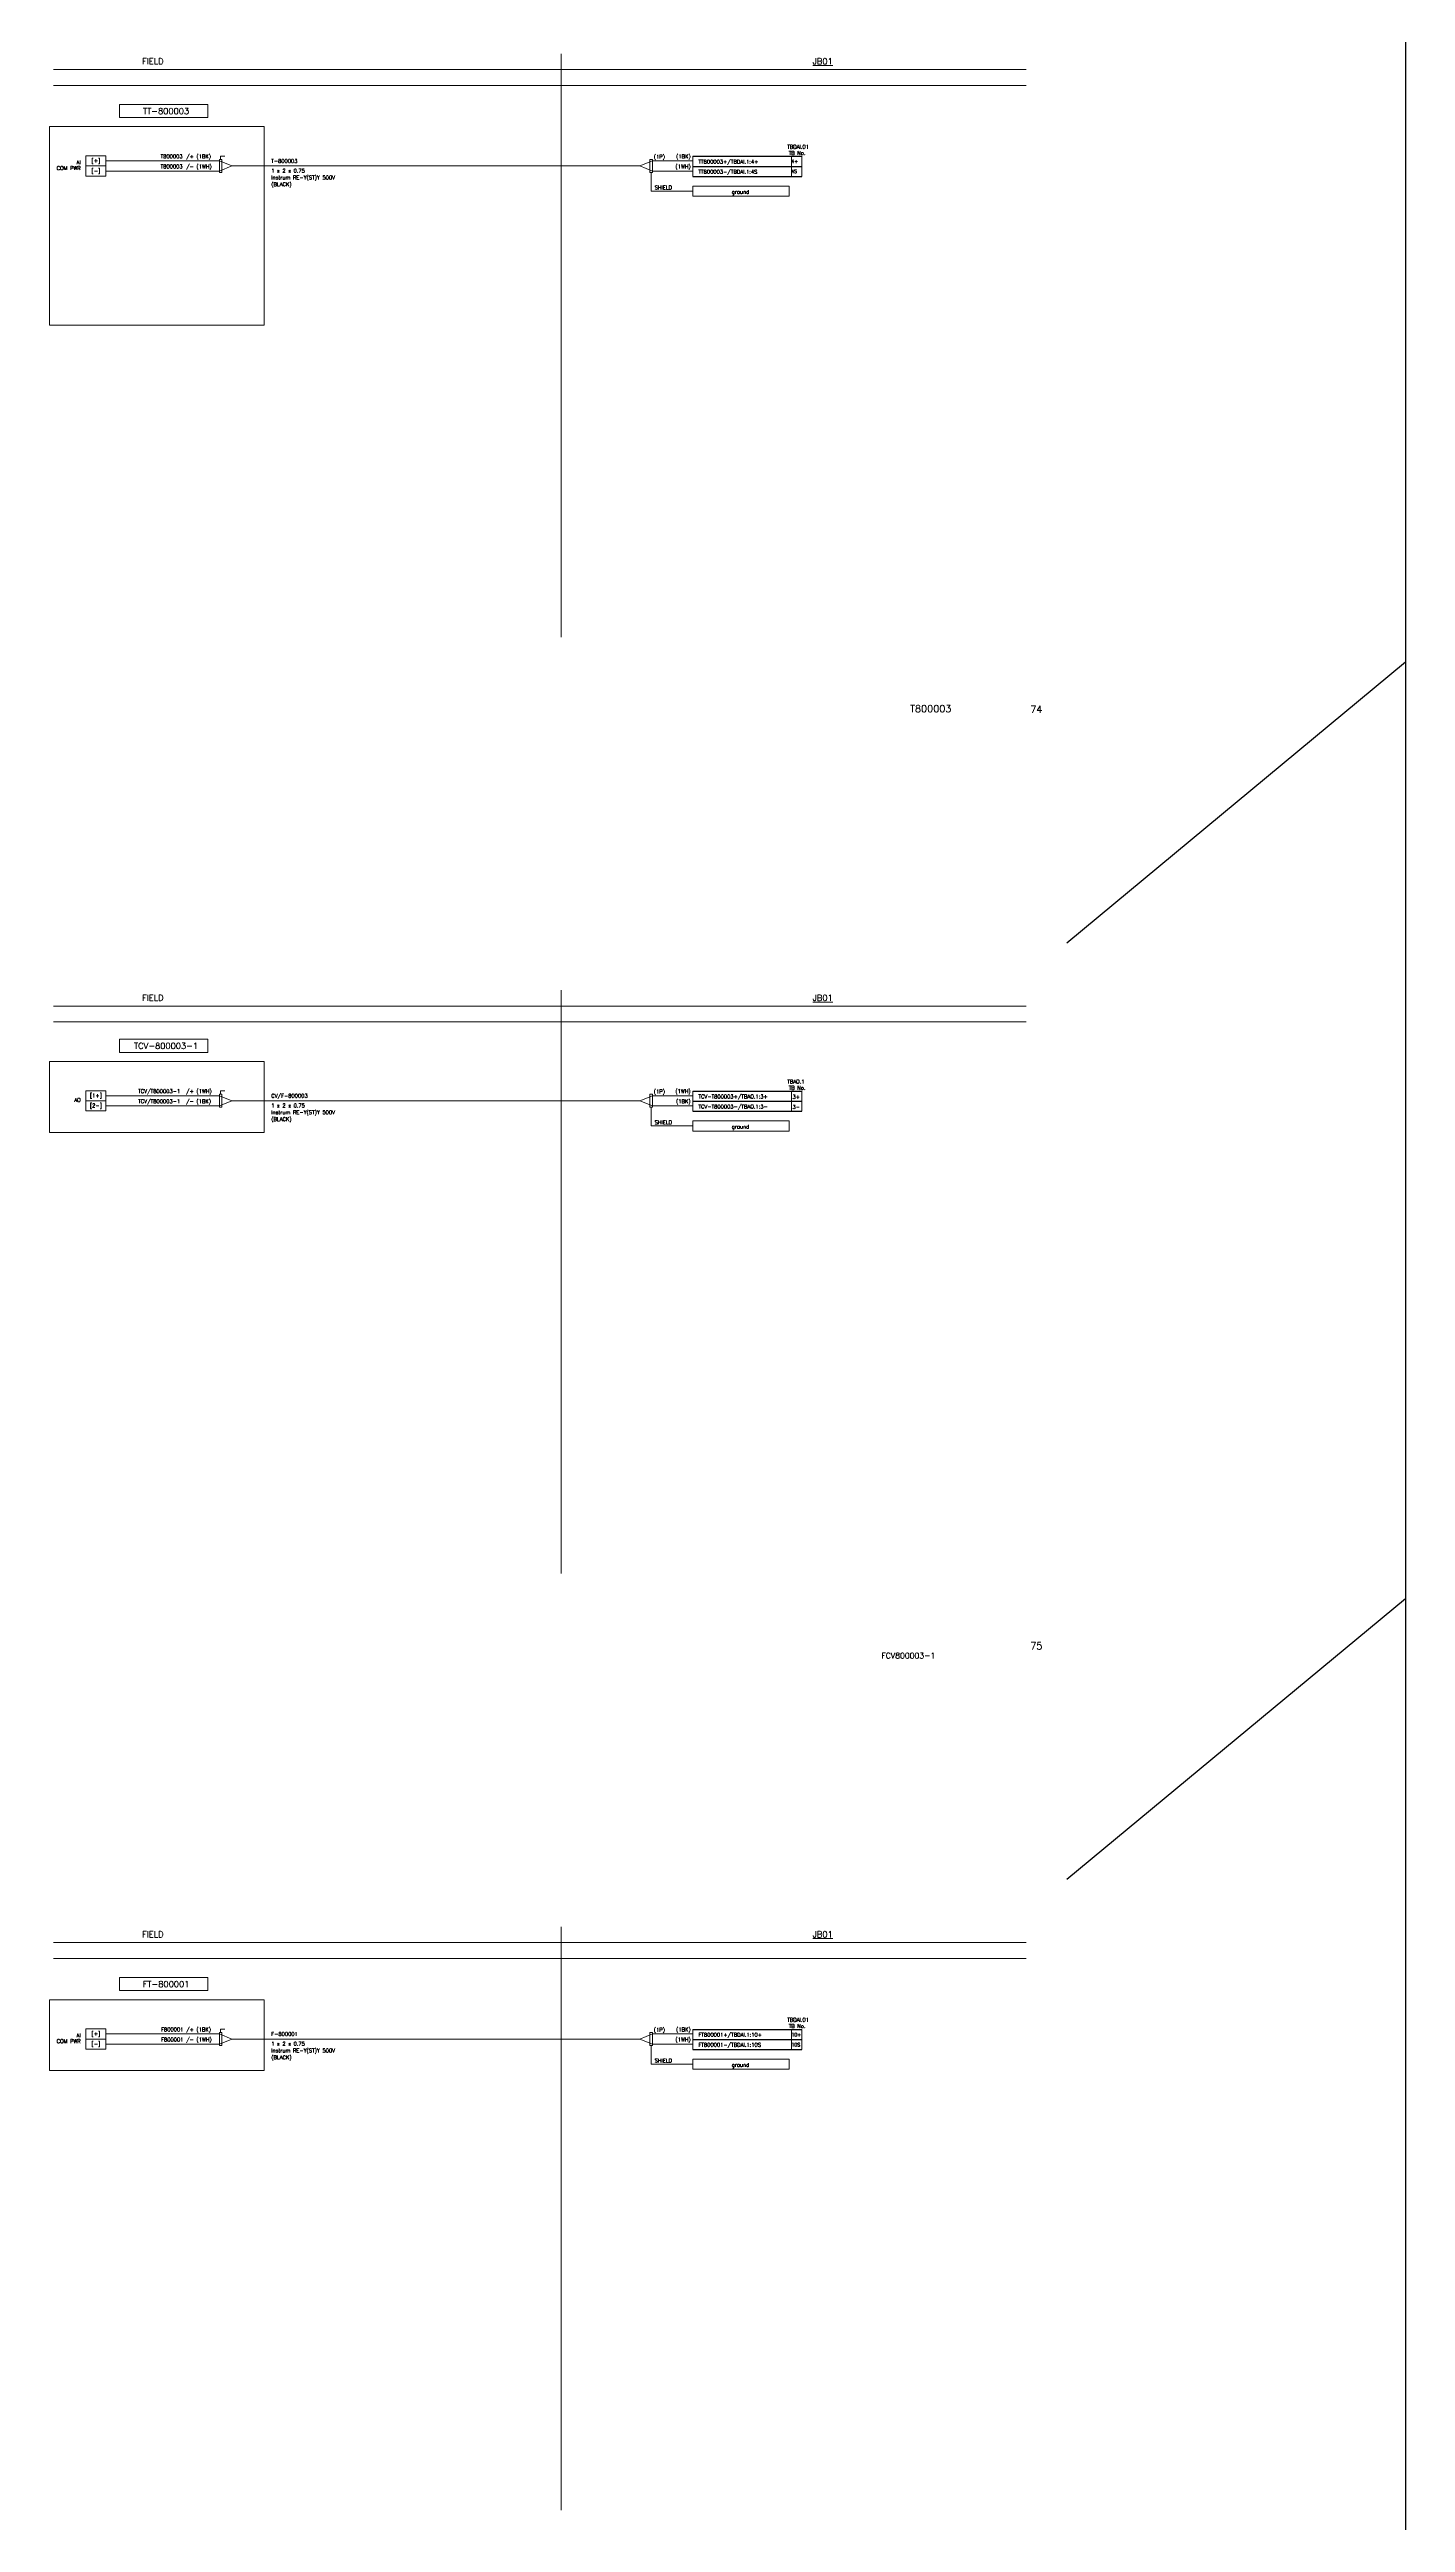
# Model space of a CAD drawing. Header units: millimetres. Extents: x -14942 to 24072, y -50285 to 2207.
# Drawn here: x -9801 to -9262, y -23977 to -22995 of the extents above; entities that cross this region are included whole.
import ezdxf
from ezdxf.enums import TextEntityAlignment as Align

# ---------------------------------------------------------------- set-up
doc = ezdxf.new("R2010")
doc.units = ezdxf.units.MM
doc.header["$MEASUREMENT"] = 0
for name, color, linetype in [('BORDER', 3, 'CONTINUOUS'), ('INSTRU', 4, 'CONTINUOUS'), ('INSTRUMENT', 1, 'CONTINUOUS'), ('LINE', 3, 'CONTINUOUS'), ('TEXT', 2, 'CONTINUOUS')]:
    doc.layers.add(name, color=color, linetype=linetype)
doc.styles.add('ROMANS', font='romans')

# ---------------------------------------------------------------- blocks, each defined once
blk = doc.blocks.new('AA')
at = {"layer": 'INSTRU', "color": 7, "lineweight": 13}
for p, q in [((660.4, -1836.06), (674.52, -1836.06)), ((660.4, -1836.06), (660.4, -1840.06)), ((660.41, -1840.06), (698.6, -1840.06)), ((667.71, -1836.06), (698.6, -1836.06)), ((698.6, -1836.06), (698.6, -1840.06))]:
    blk.add_line(p, q, dxfattribs=at)
at = {"layer": 'TEXT', "color": 7, "lineweight": 13, "style": 'ROMANS'}
blk.add_text('ground', height=1.5, dxfattribs=at).set_placement((675.86, -1839.1))
blk = doc.blocks.new('BOX2')
at = {"layer": 'INSTRU', "color": 7, "lineweight": 13}
for p, q in [((-10467.87, -3369.91), (-10467.87, -3377.89)), ((-10428.76, -3369.91), (-10428.76, -3377.89)), ((-10424.64, -3369.91), (-10424.64, -3377.89))]:
    blk.add_line(p, q, dxfattribs=at)
at = {"layer": 'INSTRUMENT', "color": 7}
for p, q in [((-10467.87, -3369.91), (-10424.64, -3369.91)), ((-10467.87, -3373.9), (-10424.64, -3373.9)), ((-10467.87, -3377.89), (-10424.64, -3377.89))]:
    blk.add_line(p, q, dxfattribs=at)

msp = doc.modelspace()

# ---------------------------------------------------------------- linework, layer by layer
at = {"layer": 'BORDER', "color": 7, "lineweight": 13}
for p, q in [((-9799.03, -23003.38), (-9413, -23003.38)), ((-9799.03, -23009.68), (-9413, -23009.68)), ((-9799.03, -23375.01), (-9413, -23375.01)), ((-9799.03, -23381.31), (-9413, -23381.31)), ((-9799.03, -23746.65), (-9413, -23746.65)), ((-9799.03, -23752.95), (-9413, -23752.95))]:
    msp.add_line(p, q, dxfattribs=at)
at = {"layer": 'BORDER', "color": 7, "lineweight": 13, "ltscale": 2.5}
for p, q in [((-9597.49, -22997.08), (-9597.49, -23228.61)), ((-9597.49, -23368.71), (-9597.49, -23600.25)), ((-9597.49, -23740.35), (-9597.49, -23971.89))]:
    msp.add_line(p, q, dxfattribs=at)
at = {"layer": 'INSTRU', "color": 7, "lineweight": 13}
for p, q in [((-9786.21, -23037.64), (-9778.21, -23037.64)), ((-9786.21, -23037.64), (-9786.21, -23041.64)), ((-9786.21, -23041.64), (-9778.21, -23041.64)), ((-9786.21, -23041.64), (-9786.21, -23045.64)), ((-9778.21, -23037.64), (-9778.21, -23041.64)), ((-9778.21, -23041.64), (-9778.21, -23045.64)), ((-9786.21, -23045.64), (-9778.21, -23045.64)), ((-9786.21, -23045.64), (-9778.21, -23045.64)), ((-9545.26, -23049.64), (-9545.26, -23049.77)), ((-9786.21, -23408.59), (-9778.21, -23408.59)), ((-9786.21, -23408.59), (-9786.21, -23412.59)), ((-9786.21, -23412.59), (-9778.21, -23412.59)), ((-9786.21, -23412.59), (-9786.21, -23416.59)), ((-9778.21, -23408.59), (-9778.21, -23412.59)), ((-9778.21, -23412.59), (-9778.21, -23416.59)), ((-9786.21, -23416.59), (-9778.21, -23416.59)), ((-9786.21, -23416.59), (-9778.21, -23416.59)), ((-9545.26, -23420.59), (-9545.26, -23420.72)), ((-9786.21, -23780.91), (-9778.21, -23780.91)), ((-9786.21, -23780.91), (-9786.21, -23784.91)), ((-9786.21, -23784.91), (-9778.21, -23784.91)), ((-9786.21, -23784.91), (-9786.21, -23788.91)), ((-9778.21, -23780.91), (-9778.21, -23784.91)), ((-9778.21, -23784.91), (-9778.21, -23788.91)), ((-9786.21, -23788.91), (-9778.21, -23788.91)), ((-9786.21, -23788.91), (-9778.21, -23788.91)), ((-9545.26, -23792.91), (-9545.26, -23793.04))]:
    msp.add_line(p, q, dxfattribs=at)
at = {"layer": 'INSTRUMENT', "color": 7}
for p, q in [((-9262.41, -3169.95), (-9262.41, -50285.46)), ((-9396.89, -23349.88), (-9262.41, -23238.41)), ((-9396.89, -23721.52), (-9262.41, -23610.05)), ((-9396.89, -23721.52), (-9262.41, -23610.05))]:
    msp.add_line(p, q, dxfattribs=at)
at = {"layer": 'LINE', "color": 7, "lineweight": 13}
for p, q in [((-9772.81, -23017.24), (-9737.72, -23017.24)), ((-9772.81, -23017.24), (-9772.81, -23022.45)), ((-9772.81, -23022.45), (-9737.72, -23022.45)), ((-9737.72, -23017.24), (-9737.72, -23022.45)), ((-9778.21, -23039.64), (-9733.19, -23039.64)), ((-9733.19, -23039.04), (-9733.19, -23044.24)), ((-9733.19, -23039.04), (-9732.19, -23039.04)), ((-9728.19, -23041.64), (-9733.19, -23039.64)), ((-9733.19, -23043.64), (-9728.19, -23041.64)), ((-9732.69, -23037.7), (-9730.98, -23037.7)), ((-9732.19, -23039.04), (-9732.19, -23044.24)), ((-9728.19, -23041.64), (-9566.35, -23041.64)), ((-9566.35, -23041.64), (-9561.35, -23039.64)), ((-9566.35, -23041.64), (-9561.35, -23043.64)), ((-9561.35, -23039.04), (-9562.35, -23039.04)), ((-9562.35, -23039.04), (-9562.35, -23044.24)), ((-9561.35, -23039.04), (-9561.35, -23044.24)), ((-9545.26, -23039.64), (-9561.35, -23039.64)), ((-9778.21, -23043.64), (-9733.19, -23043.64)), ((-9733.19, -23044.24), (-9732.19, -23044.24)), ((-9561.35, -23044.24), (-9562.35, -23044.24)), ((-9561.85, -23044.24), (-9561.85, -23051.64)), ((-9545.31, -23051.64), (-9561.85, -23051.64)), ((-9545.26, -23043.64), (-9561.35, -23043.64)), ((-9772.81, -23388.19), (-9737.72, -23388.19)), ((-9772.81, -23388.19), (-9772.81, -23393.4)), ((-9772.81, -23393.4), (-9737.72, -23393.4)), ((-9737.72, -23388.19), (-9737.72, -23393.4)), ((-9778.21, -23410.59), (-9733.19, -23410.59)), ((-9778.21, -23414.59), (-9733.19, -23414.59)), ((-9733.19, -23409.99), (-9733.19, -23415.19)), ((-9733.19, -23409.99), (-9732.19, -23409.99)), ((-9728.19, -23412.59), (-9733.19, -23410.59)), ((-9733.19, -23414.59), (-9728.19, -23412.59)), ((-9733.19, -23415.19), (-9732.19, -23415.19)), ((-9732.69, -23408.65), (-9730.98, -23408.65)), ((-9732.19, -23409.99), (-9732.19, -23415.19)), ((-9566.35, -23412.59), (-9561.35, -23410.59)), ((-9566.35, -23412.59), (-9561.35, -23414.59)), ((-9561.35, -23409.99), (-9562.35, -23409.99)), ((-9562.35, -23409.99), (-9562.35, -23415.19)), ((-9561.35, -23415.19), (-9562.35, -23415.19)), ((-9561.85, -23415.19), (-9561.85, -23422.59)), ((-9561.85, -23415.19), (-9561.85, -23422.59)), ((-9561.35, -23409.99), (-9561.35, -23415.19)), ((-9545.26, -23410.59), (-9561.35, -23410.59)), ((-9545.26, -23414.59), (-9561.35, -23414.59)), ((-9545.31, -23422.59), (-9561.85, -23422.59)), ((-9772.81, -23760.52), (-9737.72, -23760.52)), ((-9772.81, -23760.52), (-9772.81, -23765.72)), ((-9772.81, -23765.72), (-9737.72, -23765.72)), ((-9737.72, -23760.52), (-9737.72, -23765.72)), ((-9778.21, -23782.91), (-9733.19, -23782.91)), ((-9778.21, -23786.91), (-9733.19, -23786.91)), ((-9733.19, -23782.31), (-9733.19, -23787.51)), ((-9733.19, -23782.31), (-9732.19, -23782.31)), ((-9728.19, -23784.91), (-9733.19, -23782.91)), ((-9733.19, -23786.91), (-9728.19, -23784.91)), ((-9733.19, -23787.51), (-9732.19, -23787.51)), ((-9732.69, -23780.97), (-9730.98, -23780.97)), ((-9732.19, -23782.31), (-9732.19, -23787.51)), ((-9728.19, -23784.91), (-9566.35, -23784.91)), ((-9566.35, -23784.91), (-9561.35, -23782.91)), ((-9566.35, -23784.91), (-9561.35, -23786.91)), ((-9561.35, -23782.31), (-9562.35, -23782.31)), ((-9562.35, -23782.31), (-9562.35, -23787.51)), ((-9561.35, -23787.51), (-9562.35, -23787.51)), ((-9561.85, -23787.51), (-9561.85, -23794.91)), ((-9561.35, -23782.31), (-9561.35, -23787.51)), ((-9545.26, -23782.91), (-9561.35, -23782.91)), ((-9545.26, -23786.91), (-9561.35, -23786.91)), ((-9545.31, -23794.91), (-9561.85, -23794.91))]:
    msp.add_line(p, q, dxfattribs=at)
at = {"layer": 'LINE', "color": 7, "lineweight": 13, "ltscale": 8}
for p, q in [((-9800.64, -23104.75), (-9800.64, -23026.03)), ((-9715.41, -23026.03), (-9800.64, -23026.03)), ((-9715.41, -23104.75), (-9715.41, -23026.03)), ((-9715.41, -23104.75), (-9800.64, -23104.75)), ((-9800.64, -23425.12), (-9800.64, -23396.98)), ((-9715.41, -23396.98), (-9800.64, -23396.98)), ((-9715.41, -23425.12), (-9715.41, -23396.98)), ((-9715.41, -23425.12), (-9800.64, -23425.12)), ((-9800.64, -23797.45), (-9800.64, -23769.3)), ((-9715.41, -23769.3), (-9800.64, -23769.3)), ((-9715.41, -23797.45), (-9715.41, -23769.3)), ((-9715.41, -23797.45), (-9800.64, -23797.45))]:
    msp.add_line(p, q, dxfattribs=at)
at = {"layer": 'LINE', "color": 0, "lineweight": 13}
msp.add_line((-9728.19, -23412.59), (-9566.35, -23412.59), dxfattribs=at)
at = {"layer": 'TEXT', "color": 7, "lineweight": 13}
for p, q in [((-9732.69, -23039.04), (-9732.69, -23037.7)), ((-9732.69, -23409.99), (-9732.69, -23408.65)), ((-9732.69, -23782.31), (-9732.69, -23780.97))]:
    msp.add_line(p, q, dxfattribs=at)

# ---------------------------------------------------------------- block references
at = {"layer": 'INSTRUMENT', "color": 7}
for p in [(922.61, -19667.89), (922.61, -20038.85), (922.61, -20411.17)]:
    msp.add_blockref('BOX2', p, dxfattribs=at)
at = {"layer": 'INSTRUMENT', "color": 1}
for p in [(-10205.71, -21213.58), (-10205.71, -21584.53), (-10205.71, -21956.85)]:
    msp.add_blockref('AA', p, dxfattribs=at)

# ---------------------------------------------------------------- texts
at = {"layer": 'TEXT', "color": 7, "lineweight": 13, "style": 'ROMANS'}
for s, height, p in [('FIELD', 2.4, (-9763.88, -23001.3)), ('%%UJB01', 2.4, (-9497.7, -23001.3)), ('T800003', 1.5, (-9756.53, -23038.59)), ('T800003', 1.5, (-9756.53, -23042.59)), ('/+ (1BK)', 1.5, (-9746.4, -23038.59)), ('/- (1WH)', 1.5, (-9746.4, -23042.59)), ('T-800003', 1.5, (-9712.62, -23040.41)), ('1 x 2 x 0.75', 1.5, (-9712.62, -23044.27)), ('(1P)', 1.5, (-9560.77, -23038.72)), ('TT800003+/TBDAI.1:4+', 1.5, (-9543.06, -23040.7)), ('TT800003-/TBDAI.1:4S', 1.5, (-9543.06, -23044.69)), ('TBDAI.01', 1.5, (-9507.81, -23034.77)), ('TB No.', 1.5, (-9507.22, -23037.27)), ('4+', 1.35, (-9506.23, -23040.48)), ('Instrum RE-Y(ST)Y 500V', 1.5, (-9712.62, -23046.97)), ('(BLACK)', 1.5, (-9712.62, -23049.66)), ('SHIELD', 1.5, (-9560.42, -23050.94)), ('4S', 1.35, (-9506.23, -23044.47)), ('T800003', 2.8, (-9459.01, -23258.35)), ('FIELD', 2.4, (-9763.88, -23372.94)), ('%%UJB01', 2.4, (-9497.7, -23372.94)), ('TBAO.1', 1.5, (-9507.81, -23405.72)), ('TCV/T800003-1', 1.5, (-9765.42, -23409.55)), ('TCV/T800003-1', 1.5, (-9765.42, -23413.55)), ('/+ (1WH)', 1.5, (-9746.41, -23409.55)), ('/- (1BK)', 1.5, (-9746.41, -23413.55)), ('(1P)', 1.5, (-9560.77, -23409.68)), ('TCV-T800003+/TBAO.1:3+', 1.5, (-9543.06, -23411.65)), ('TCV-T800003-/TBAO.1:3-', 1.5, (-9543.06, -23415.64)), ('TB No.', 1.5, (-9507.22, -23408.22)), ('3+', 1.5, (-9505.75, -23411.8)), ('3-', 1.5, (-9505.75, -23415.79)), ('SHIELD', 1.5, (-9560.42, -23421.9)), ('FCV800003-1', 2.24, (-9470.45, -23633.88)), ('FIELD', 2.4, (-9763.88, -23744.58)), ('%%UJB01', 2.4, (-9497.7, -23744.58)), ('TBDAI.01', 1.5, (-9507.81, -23778.04)), ('F800001', 1.5, (-9756.33, -23781.87)), ('F800001', 1.5, (-9756.33, -23785.87)), ('/+ (1BK)', 1.5, (-9746.4, -23781.87)), ('/- (1WH)', 1.5, (-9746.4, -23785.87)), ('F-800001', 1.5, (-9712.62, -23783.69)), ('Instrum RE-Y(ST)Y 500V', 1.5, (-9712.62, -23790.24)), ('1 x 2 x 0.75', 1.5, (-9712.62, -23787.54)), ('(1P)', 1.5, (-9560.77, -23782)), ('FT800001+/TBDAI.1:10+', 1.5, (-9543.06, -23783.97)), ('FT800001-/TBDAI.1:10S', 1.5, (-9543.06, -23787.96)), ('TB No.', 1.5, (-9507.22, -23780.54)), ('10+', 1.35, (-9506.14, -23783.85)), ('10S', 1.35, (-9506.14, -23787.84)), ('(BLACK)', 1.5, (-9712.62, -23792.94)), ('SHIELD', 1.5, (-9560.42, -23794.22))]:
    msp.add_text(s, height=height, dxfattribs=at).set_placement(p)
for s, p in [('TT-800003', (-9754.36, -23021.06)), ('TCV-800003-1', (-9754.36, -23392.01)), ('FT-800001', (-9754.36, -23764.33))]:
    msp.add_text(s, height=2.4, dxfattribs=at).set_placement(p, align=Align.CENTER)
for s, p in [('COM PWR', (-9788.23, -23043.23)), ('AI', (-9788.23, -23040.95)), ('(1WH)', (-9546.12, -23042.59)), ('(1BK)', (-9546.12, -23038.59)), ('AO', (-9788.23, -23413.03)), ('(1WH)', (-9546.17, -23409.55)), ('(1BK)', (-9546.17, -23413.55)), ('COM PWR', (-9788.23, -23786.5)), ('AI', (-9788.23, -23784.22)), ('(1WH)', (-9546.12, -23785.87)), ('(1BK)', (-9546.12, -23781.87))]:
    msp.add_text(s, height=1.5, dxfattribs=at).set_placement(p, align=Align.RIGHT)
for s, height, p in [('[+]', 1.5, (-9782.21, -23039.64)), ('[-]', 1.5, (-9782.21, -23043.64)), ('74', 2.8, (-9408.95, -23257.25)), ('[1+]', 1.5, (-9782.21, -23410.59)), ('[2-]', 1.5, (-9782.21, -23414.59)), ('75', 2.8, (-9408.95, -23628.89)), ('[+]', 1.5, (-9782.21, -23782.91)), ('[-]', 1.5, (-9782.21, -23786.91))]:
    msp.add_text(s, height=height, dxfattribs=at).set_placement(p, align=Align.MIDDLE)
at = {"layer": 'TEXT', "color": 0, "lineweight": 13, "style": 'ROMANS'}
for s, p in [('CV/F-800003', (-9712.62, -23411.36)), ('1 x 2 x 0.75', (-9712.62, -23415.22)), ('Instrum RE-Y(ST)Y 500V', (-9712.62, -23417.92)), ('(BLACK)', (-9712.62, -23420.62))]:
    msp.add_text(s, height=1.5, dxfattribs=at).set_placement(p)

doc.saveas('drawing.dxf')
